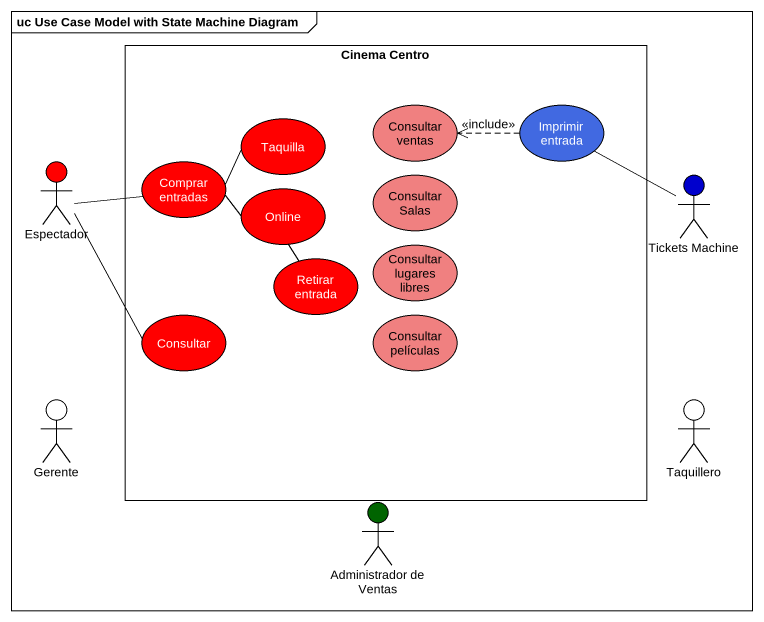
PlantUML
@startuml
mainframe uc Use Case Model with State Machine Diagram
rectangle "Cinema Centro" as Cinema_Centro {
  usecase Taquilla #FF0000
  usecase "Consultar ventas" as Consultar_ventas #F08080
  usecase "Imprimir entrada" as Imprimir_entrada #4169E1
  usecase "Comprar entradas" as Comprar_entradas #FF0000
  usecase "Consultar Salas" as Consultar_Salas #F08080
  usecase Online #FF0000
  usecase "Retirar entrada" as Retirar_entrada #FF0000
  usecase "Consultar lugares libres" as Consultar_lugares_libres #F08080
  usecase Consultar #FF0000
  usecase "Consultar películas" as Consultar_películas #F08080
}
actor Espectador #FF0000
actor "Tickets Machine" as Tickets_Machine #0000CD
actor Gerente
actor Taquillero
actor "Administrador de Ventas" as Administrador_de_Ventas #006400
Imprimir_entrada .left.> Consultar_ventas : <<include>>
Espectador -right- Comprar_entradas
Comprar_entradas -right- Taquilla
Comprar_entradas -right- Online
Tickets_Machine -up- Imprimir_entrada
Online -- Retirar_entrada
Consultar -up- Espectador
@enduml
